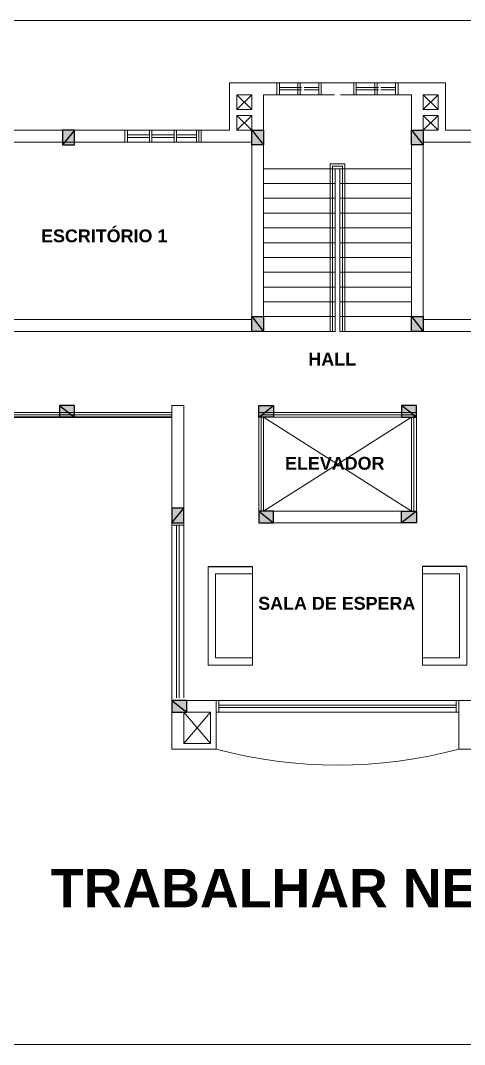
# Model space of a CAD drawing. Header units: millimetres. Extents: x 4395 to 8806, y 1896 to 3880.
# Drawn here: x 4411.88 to 4420.9, y 1931.1 to 1951.86 of the extents above; entities that cross this region are included whole.
import ezdxf

# ---------------------------------------------------------------- set-up
doc = ezdxf.new("R2010")
doc.units = ezdxf.units.MM
doc.linetypes.add('ACAD_ISO03W100', pattern=[30, 12, -18])
for name, color, linetype, lineweight in [('C-Moveis', 7, 'Continuous', 5), ('C-Paredes-Acessorios', 20, 'Continuous', 5), ('C-Texto', 4, 'Continuous', 9)]:
    doc.layers.add(name, color=color, linetype=linetype, lineweight=lineweight)
doc.layers.add('C-Pilares', color=7, linetype='Continuous', plot=False)
doc.styles.add('BOLD', font='arialbd.ttf')

# ---------------------------------------------------------------- blocks, each defined once
blk = doc.blocks.new('A$C2A3D30EB')
at = {"layer": 'C-Pilares'}
for color, points in [(6, [(0, 0), (24, 30), (0, 30)]), (6, [(24, 30), (0, 30), (0, 0)]), (135, [(24, 30), (0, 0), (24, 0)])]:
    blk.add_hatch(color=color, dxfattribs=at).paths.add_polyline_path(points)
blk.add_line((24, 30), (0, 0), dxfattribs=at)
at = {"layer": 'C-Pilares', "color": 7}
blk.add_lwpolyline([(0, 0), (24, 0), (24, 30), (0, 30)], close=True, dxfattribs=at)
blk = doc.blocks.new('A$C24FA0D86')
blk.add_line((0, 2), (0.9, 2))
at = {"layer": 'C-Moveis'}
for p, q in [((0.9, 2), (0, 2)), ((0, 2), (0, 0)), ((0.9, 0), (0.9, 2)), ((0.9, 1.85), (0.15, 1.85)), ((0.15, 1.85), (0.15, 0.15)), ((0.9, 0), (0.9, 1.85)), ((0.15, 0.15), (0.9, 0.15)), ((0, 0), (0.9, 0))]:
    blk.add_line(p, q, dxfattribs=at)
blk.add_lwpolyline([(0, 2), (0, 0), (0.9, 0), (0.9, 2)], dxfattribs=at)

msp = doc.modelspace()

# ---------------------------------------------------------------- linework, layer by layer
at = {"layer": 'C-Paredes-Acessorios'}
for p, q in [((4416.129, 1950.592), (4417.089, 1950.592)), ((4416.129, 1950.592), (4416.129, 1949.632)), ((4417.089, 1950.352), (4417.089, 1950.592)), ((4417.089, 1950.352), (4417.089, 1950.592)), ((4417.089, 1950.352), (4417.089, 1950.592)), ((4417.089, 1950.352), (4417.089, 1950.592)), ((4417.089, 1950.352), (4417.089, 1950.592)), ((4417.089, 1950.352), (4417.089, 1950.592)), ((4417.089, 1950.352), (4417.089, 1950.592)), ((4417.089, 1950.352), (4417.089, 1950.592)), ((4417.089, 1950.352), (4417.089, 1950.592)), ((4417.089, 1950.352), (4417.089, 1950.592)), ((4417.089, 1950.352), (4417.089, 1950.592)), ((4417.089, 1950.352), (4417.089, 1950.592)), ((4417.089, 1950.352), (4417.089, 1950.592)), ((4417.089, 1950.352), (4417.089, 1950.592)), ((4417.089, 1950.352), (4417.089, 1950.592)), ((4417.089, 1950.352), (4417.089, 1950.592)), ((4417.089, 1950.352), (4417.089, 1950.592)), ((4417.114, 1950.592), (4417.114, 1950.592)), ((4417.114, 1950.592), (4417.114, 1950.592)), ((4417.114, 1950.592), (4417.114, 1950.592)), ((4417.114, 1950.592), (4417.114, 1950.592)), ((4417.114, 1950.592), (4417.114, 1950.592)), ((4417.114, 1950.592), (4417.114, 1950.592)), ((4417.139, 1950.592), (4417.989, 1950.592)), ((4417.989, 1950.592), (4418.649, 1950.592)), ((4417.989, 1950.352), (4417.989, 1950.592)), ((4417.989, 1950.352), (4417.989, 1950.592)), ((4417.989, 1950.352), (4417.989, 1950.592)), ((4417.989, 1950.352), (4417.989, 1950.592)), ((4417.989, 1950.352), (4417.989, 1950.592)), ((4417.989, 1950.352), (4417.989, 1950.592)), ((4418.649, 1950.352), (4418.649, 1950.592)), ((4418.649, 1950.352), (4418.649, 1950.592)), ((4418.649, 1950.352), (4418.649, 1950.592)), ((4418.649, 1950.352), (4418.649, 1950.592)), ((4418.649, 1950.352), (4418.649, 1950.592)), ((4418.649, 1950.352), (4418.649, 1950.592)), ((4418.649, 1950.352), (4418.649, 1950.592)), ((4418.649, 1950.352), (4418.649, 1950.592)), ((4418.649, 1950.352), (4418.649, 1950.592)), ((4418.649, 1950.352), (4418.649, 1950.592)), ((4418.649, 1950.352), (4418.649, 1950.592)), ((4418.649, 1950.352), (4418.649, 1950.592)), ((4418.649, 1950.352), (4418.649, 1950.592)), ((4418.649, 1950.352), (4418.649, 1950.592)), ((4418.649, 1950.352), (4418.649, 1950.592)), ((4418.649, 1950.352), (4418.649, 1950.592)), ((4418.649, 1950.352), (4418.649, 1950.592)), ((4418.674, 1950.592), (4418.674, 1950.592)), ((4418.674, 1950.592), (4418.674, 1950.592)), ((4418.674, 1950.592), (4418.674, 1950.592)), ((4418.674, 1950.592), (4418.674, 1950.592)), ((4418.674, 1950.592), (4418.674, 1950.592)), ((4418.674, 1950.592), (4418.674, 1950.592)), ((4418.699, 1950.592), (4419.549, 1950.592)), ((4419.524, 1950.592), (4419.524, 1950.592)), ((4419.524, 1950.592), (4419.524, 1950.592)), ((4419.524, 1950.592), (4419.524, 1950.592)), ((4419.524, 1950.592), (4419.524, 1950.592)), ((4419.524, 1950.592), (4419.524, 1950.592)), ((4419.524, 1950.592), (4419.524, 1950.592)), ((4419.549, 1950.592), (4420.059, 1950.592)), ((4420.509, 1950.592), (4419.549, 1950.592)), ((4420.509, 1950.592), (4420.509, 1949.632)), ((4416.279, 1950.352), (4416.579, 1950.352)), ((4416.279, 1950.352), (4416.279, 1950.052)), ((4416.279, 1950.352), (4416.579, 1950.052)), ((4416.579, 1950.352), (4416.279, 1950.052)), ((4416.579, 1950.352), (4416.579, 1950.052)), ((4416.819, 1950.352), (4416.819, 1945.552)), ((4416.819, 1950.352), (4417.089, 1950.352)), ((4417.114, 1950.352), (4417.114, 1950.352)), ((4417.164, 1950.497), (4417.139, 1950.497)), ((4417.164, 1950.447), (4417.139, 1950.447)), ((4417.139, 1950.352), (4417.989, 1950.352)), ((4417.989, 1950.352), (4418.259, 1950.352)), ((4418.379, 1950.352), (4418.649, 1950.352)), ((4418.674, 1950.352), (4418.674, 1950.352)), ((4418.724, 1950.497), (4418.699, 1950.497)), ((4418.724, 1950.447), (4418.699, 1950.447)), ((4418.699, 1950.352), (4419.549, 1950.352)), ((4419.474, 1950.497), (4419.499, 1950.497)), ((4419.474, 1950.447), (4419.499, 1950.447)), ((4419.524, 1950.352), (4419.524, 1950.352)), ((4419.549, 1950.352), (4419.819, 1950.352)), ((4419.819, 1950.352), (4419.549, 1950.352)), ((4419.819, 1950.352), (4419.819, 1945.552)), ((4419.819, 1950.352), (4419.819, 1945.552)), ((4419.819, 1950.352), (4419.819, 1945.552)), ((4420.359, 1950.352), (4420.059, 1950.352)), ((4420.059, 1950.352), (4420.059, 1950.052)), ((4420.359, 1950.352), (4420.059, 1950.052)), ((4420.059, 1950.352), (4420.359, 1950.052)), ((4420.359, 1950.352), (4420.359, 1950.052)), ((4416.579, 1950.052), (4416.279, 1950.052)), ((4416.279, 1949.932), (4416.279, 1949.632)), ((4416.579, 1949.932), (4416.279, 1949.932)), ((4416.279, 1949.932), (4416.579, 1949.632)), ((4416.579, 1949.932), (4416.279, 1949.632)), ((4416.579, 1949.932), (4416.579, 1949.632)), ((4420.059, 1950.052), (4420.359, 1950.052)), ((4420.059, 1949.932), (4420.059, 1949.632)), ((4420.059, 1949.932), (4420.359, 1949.932)), ((4420.359, 1949.932), (4420.059, 1949.632)), ((4420.059, 1949.932), (4420.359, 1949.632)), ((4420.359, 1949.932), (4420.359, 1949.632)), ((4410.718, 1949.632), (4414.004, 1949.632)), ((4414.004, 1949.392), (4414.004, 1949.632)), ((4414.004, 1949.392), (4414.004, 1949.632)), ((4414.004, 1949.392), (4414.004, 1949.632)), ((4414.054, 1949.632), (4415.504, 1949.632)), ((4414.054, 1949.632), (4415.504, 1949.632)), ((4414.054, 1949.537), (4414.504, 1949.537)), ((4414.054, 1949.537), (4414.504, 1949.537)), ((4414.054, 1949.487), (4414.504, 1949.487)), ((4414.054, 1949.487), (4414.504, 1949.487)), ((4415.004, 1949.537), (4414.554, 1949.537)), ((4415.004, 1949.537), (4414.554, 1949.537)), ((4415.004, 1949.487), (4414.554, 1949.487)), ((4415.004, 1949.487), (4414.554, 1949.487)), ((4415.454, 1949.537), (4415.054, 1949.537)), ((4415.454, 1949.537), (4415.054, 1949.537)), ((4415.454, 1949.487), (4415.054, 1949.487)), ((4415.454, 1949.487), (4415.054, 1949.487)), ((4415.504, 1949.632), (4416.039, 1949.632)), ((4415.504, 1949.392), (4415.504, 1949.632)), ((4415.504, 1949.392), (4415.504, 1949.632)), ((4415.504, 1949.392), (4415.504, 1949.632)), ((4415.554, 1949.392), (4415.554, 1949.632)), ((4416.129, 1949.632), (4415.554, 1949.632)), ((4416.279, 1949.632), (4416.579, 1949.632)), ((4420.059, 1949.632), (4420.359, 1949.632)), ((4421.134, 1949.632), (4420.509, 1949.632)), ((4410.718, 1949.392), (4414.004, 1949.392)), ((4414.054, 1949.392), (4415.504, 1949.392)), ((4414.054, 1949.392), (4415.504, 1949.392)), ((4415.504, 1949.392), (4416.579, 1949.392)), ((4416.579, 1949.392), (4415.554, 1949.392)), ((4416.579, 1949.392), (4416.579, 1945.792)), ((4421.134, 1949.392), (4420.059, 1949.392)), ((4420.059, 1949.392), (4420.059, 1945.792)), ((4421.134, 1949.392), (4420.059, 1949.392)), ((4418.369, 1948.852), (4416.819, 1948.852)), ((4418.469, 1948.952), (4418.169, 1948.952)), ((4418.169, 1948.952), (4418.169, 1945.552)), ((4418.419, 1948.902), (4418.219, 1948.902)), ((4418.219, 1948.902), (4418.219, 1945.552)), ((4418.269, 1948.852), (4418.269, 1945.552)), ((4419.819, 1948.852), (4418.369, 1948.852)), ((4418.369, 1948.852), (4418.369, 1945.552)), ((4418.419, 1948.902), (4418.419, 1945.552)), ((4418.469, 1948.952), (4418.469, 1945.552)), ((4418.269, 1948.552), (4416.819, 1948.552)), ((4419.819, 1948.552), (4418.369, 1948.552)), ((4418.269, 1948.252), (4416.819, 1948.252)), ((4419.819, 1948.252), (4418.369, 1948.252)), ((4418.269, 1947.952), (4416.819, 1947.952)), ((4419.819, 1947.952), (4418.369, 1947.952)), ((4418.269, 1947.652), (4416.819, 1947.652)), ((4419.819, 1947.652), (4418.369, 1947.652)), ((4418.269, 1947.352), (4416.819, 1947.352)), ((4419.819, 1947.352), (4418.369, 1947.352)), ((4418.269, 1947.052), (4416.819, 1947.052)), ((4419.819, 1947.052), (4418.369, 1947.052)), ((4418.269, 1946.752), (4416.819, 1946.752)), ((4419.819, 1946.752), (4418.369, 1946.752)), ((4418.269, 1946.452), (4416.819, 1946.452)), ((4419.819, 1946.452), (4418.369, 1946.452)), ((4420.059, 1945.792), (4420.059, 1946.392)), ((4420.059, 1945.792), (4420.059, 1946.392)), ((4418.269, 1946.152), (4416.819, 1946.152)), ((4419.819, 1946.152), (4418.369, 1946.152)), ((4410.139, 1945.792), (4416.579, 1945.792)), ((4418.269, 1945.852), (4416.819, 1945.852)), ((4419.819, 1945.852), (4418.369, 1945.852)), ((4426.499, 1945.792), (4420.059, 1945.792)), ((4426.499, 1945.792), (4420.059, 1945.792)), ((4410.139, 1945.552), (4416.819, 1945.552)), ((4418.269, 1945.552), (4416.819, 1945.552)), ((4419.819, 1945.552), (4418.369, 1945.552)), ((4426.499, 1945.552), (4419.819, 1945.552)), ((4426.499, 1945.552), (4420.059, 1945.552)), ((4409.139, 1943.912), (4414.959, 1943.912)), ((4409.139, 1943.862), (4414.959, 1943.862)), ((4412.979, 1944.052), (4412.979, 1943.812)), ((4415.199, 1944.052), (4414.959, 1944.052)), ((4414.959, 1944.052), (4414.959, 1940.597)), ((4414.959, 1944.052), (4414.959, 1941.972)), ((4415.199, 1944.052), (4415.199, 1941.972)), ((4419.919, 1943.912), (4416.719, 1943.912)), ((4416.719, 1943.912), (4416.719, 1941.672)), ((4419.869, 1943.862), (4416.769, 1943.862)), ((4416.769, 1943.862), (4416.769, 1941.912)), ((4419.869, 1943.862), (4419.869, 1941.912)), ((4419.869, 1943.862), (4419.869, 1941.912)), ((4419.919, 1943.912), (4419.919, 1941.912)), ((4419.919, 1943.912), (4419.919, 1941.672)), ((4419.919, 1941.912), (4416.719, 1941.912)), ((4419.919, 1941.912), (4416.719, 1941.912)), ((4414.959, 1938.122), (4414.959, 1941.672)), ((4415.054, 1938.122), (4415.054, 1941.622)), ((4415.054, 1938.122), (4415.054, 1941.622)), ((4415.104, 1938.122), (4415.104, 1941.622)), ((4415.104, 1938.122), (4415.104, 1941.622)), ((4415.199, 1938.122), (4415.199, 1941.672)), ((4419.919, 1941.672), (4416.719, 1941.672)), ((4414.959, 1939.147), (4414.959, 1940.597)), ((4414.959, 1939.147), (4414.959, 1940.597)), ((4415.199, 1939.147), (4415.199, 1940.597)), ((4415.199, 1939.147), (4415.199, 1940.597)), ((4414.959, 1939.097), (4414.959, 1937.082)), ((4415.859, 1938.072), (4415.199, 1938.072)), ((4415.859, 1937.832), (4415.859, 1938.072)), ((4420.729, 1938.072), (4415.909, 1938.072)), ((4420.729, 1938.072), (4415.909, 1938.072)), ((4421.439, 1938.072), (4420.779, 1938.072)), ((4420.779, 1937.832), (4420.779, 1938.072)), ((4421.439, 1938.072), (4420.779, 1938.072)), ((4420.779, 1937.832), (4420.779, 1938.072)), ((4420.729, 1937.977), (4415.909, 1937.977)), ((4420.729, 1937.977), (4415.909, 1937.977)), ((4420.729, 1937.927), (4415.909, 1937.927)), ((4420.729, 1937.927), (4415.909, 1937.927)), ((4415.739, 1937.832), (4415.199, 1937.832)), ((4415.199, 1937.832), (4415.199, 1937.202)), ((4415.739, 1937.832), (4415.739, 1937.202)), ((4415.859, 1937.832), (4415.859, 1937.082)), ((4420.729, 1937.832), (4415.909, 1937.832)), ((4420.729, 1937.832), (4415.909, 1937.832)), ((4420.779, 1937.832), (4420.779, 1937.082)), ((4420.779, 1937.832), (4420.779, 1937.082)), ((4414.959, 1937.082), (4415.859, 1937.082)), ((4415.199, 1937.202), (4415.739, 1937.202)), ((4421.679, 1937.082), (4420.779, 1937.082)), ((4421.679, 1937.082), (4420.779, 1937.082))]:
    msp.add_line(p, q, dxfattribs=at)
at = {"layer": 'C-Paredes-Acessorios', "linetype": 'ACAD_ISO03W100'}
for p, q in [((4417.589, 1950.497), (4417.139, 1950.497)), ((4417.589, 1950.447), (4417.139, 1950.447)), ((4417.939, 1950.497), (4417.639, 1950.497)), ((4417.939, 1950.447), (4417.639, 1950.447)), ((4419.149, 1950.497), (4418.699, 1950.497)), ((4419.149, 1950.447), (4418.699, 1950.447)), ((4419.499, 1950.497), (4419.199, 1950.497)), ((4419.499, 1950.447), (4419.199, 1950.447))]:
    msp.add_line(p, q, dxfattribs=at)
at = {"layer": 'C-Paredes-Acessorios', "lineweight": 30}
msp.add_line((4409.139, 1943.812), (4414.959, 1943.812), dxfattribs=at)
at = {"layer": 'C-Paredes-Acessorios', "color": 4, "lineweight": 20}
for p, q in [((4419.819, 1943.812), (4416.819, 1943.812)), ((4416.819, 1943.812), (4416.819, 1941.912)), ((4419.819, 1943.812), (4419.819, 1941.912)), ((4419.819, 1943.812), (4419.819, 1941.912))]:
    msp.add_line(p, q, dxfattribs=at)
at = {"layer": 'C-Paredes-Acessorios', "color": 4}
for p, q in [((4416.819, 1943.812), (4419.819, 1941.912)), ((4419.819, 1943.812), (4416.819, 1941.912))]:
    msp.add_line(p, q, dxfattribs=at)
at = {"layer": 'C-Paredes-Acessorios', "color": 3}
for p, q in [((4415.199, 1937.832), (4415.739, 1937.202)), ((4415.739, 1937.832), (4415.199, 1937.202)), ((4420.779, 1937.582), (4420.779, 1937.832))]:
    msp.add_line(p, q, dxfattribs=at)
for points in [[(4417.139, 1950.352), (4417.139, 1950.592), (4417.089, 1950.592), (4417.089, 1950.352)], [(4417.564, 1950.352), (4417.564, 1950.592), (4417.514, 1950.592), (4417.514, 1950.352)], [(4417.989, 1950.352), (4417.989, 1950.592), (4417.939, 1950.592), (4417.939, 1950.352)], [(4418.699, 1950.352), (4418.699, 1950.592), (4418.649, 1950.592), (4418.649, 1950.352)], [(4419.124, 1950.352), (4419.124, 1950.592), (4419.074, 1950.592), (4419.074, 1950.352)], [(4419.549, 1950.352), (4419.549, 1950.592), (4419.499, 1950.592), (4419.499, 1950.352)], [(4414.554, 1949.392), (4414.554, 1949.632), (4414.504, 1949.632), (4414.504, 1949.392)], [(4414.554, 1949.392), (4414.554, 1949.632), (4414.504, 1949.632), (4414.504, 1949.392)], [(4415.054, 1949.392), (4415.054, 1949.632), (4415.004, 1949.632), (4415.004, 1949.392)], [(4415.054, 1949.392), (4415.054, 1949.632), (4415.004, 1949.632), (4415.004, 1949.392)]]:
    msp.add_lwpolyline(points, close=True, dxfattribs=at)
for points in [[(4414.004, 1949.632), (4414.054, 1949.632), (4414.054, 1949.392), (4414.004, 1949.392)], [(4414.004, 1949.632), (4414.004, 1949.632), (4414.054, 1949.632), (4414.054, 1949.392), (4414.004, 1949.392)], [(4414.004, 1949.632), (4414.054, 1949.632), (4414.054, 1949.392), (4414.004, 1949.392)], [(4414.004, 1949.632), (4414.004, 1949.632), (4414.054, 1949.632), (4414.054, 1949.392), (4414.004, 1949.392)], [(4414.004, 1949.632), (4414.054, 1949.632), (4414.054, 1949.392), (4414.004, 1949.392)], [(4414.004, 1949.632), (4414.004, 1949.632), (4414.054, 1949.632), (4414.054, 1949.392), (4414.004, 1949.392)], [(4415.504, 1949.632), (4415.454, 1949.632), (4415.454, 1949.392), (4415.504, 1949.392)], [(4415.504, 1949.632), (4415.454, 1949.632), (4415.454, 1949.392), (4415.504, 1949.392)], [(4415.554, 1949.632), (4415.504, 1949.632), (4415.504, 1949.392), (4415.554, 1949.392)], [(4415.554, 1949.632), (4415.554, 1949.632), (4415.504, 1949.632), (4415.504, 1949.392), (4415.554, 1949.392)], [(4414.959, 1941.672), (4414.959, 1941.622), (4415.199, 1941.622), (4415.199, 1941.672)], [(4414.959, 1941.672), (4414.959, 1941.672), (4414.959, 1941.622), (4415.199, 1941.622), (4415.199, 1941.672)], [(4414.959, 1941.672), (4414.959, 1941.622), (4415.199, 1941.622), (4415.199, 1941.672)], [(4415.859, 1938.072), (4415.909, 1938.072), (4415.909, 1937.832), (4415.859, 1937.832)], [(4415.859, 1938.072), (4415.859, 1938.072), (4415.909, 1938.072), (4415.909, 1937.832), (4415.859, 1937.832)], [(4420.779, 1938.072), (4420.729, 1938.072), (4420.729, 1937.832), (4420.779, 1937.832)], [(4420.779, 1938.072), (4420.779, 1938.072), (4420.729, 1938.072), (4420.729, 1937.832), (4420.779, 1937.832)], [(4420.779, 1938.072), (4420.729, 1938.072), (4420.729, 1937.832), (4420.779, 1937.832)]]:
    msp.add_lwpolyline(points, dxfattribs=at)
at = {"layer": 'C-Paredes-Acessorios', "linetype": 'ACAD_ISO03W100'}
msp.add_arc((4418.319, 1946.408), 9.645, 255.2232, 284.7768, dxfattribs=at)
at = {"layer": 'C-Texto', "color": 5}
msp.add_lwpolyline([(4397.95, 1951.856), (4438.915, 1951.856), (4438.915, 1931.097), (4397.95, 1931.097)], close=True, dxfattribs=at)

# ---------------------------------------------------------------- block references
msp.add_blockref('A$C24FA0D86', (4415.696, 1938.786))
at = {"xscale": -1}
msp.add_blockref('A$C24FA0D86', (4420.941, 1938.786), dxfattribs=at)
at = {"layer": 'C-Paredes-Acessorios', "yscale": 0.01, "zscale": 0.01}
for p, xscale in [((4412.739, 1949.332), 0.01), ((4416.819, 1949.332), -0.01), ((4420.059, 1949.332), -0.01), ((4420.059, 1949.332), -0.01), ((4416.819, 1945.552), -0.01), ((4420.059, 1945.552), -0.01), ((4420.059, 1945.552), -0.01)]:
    msp.add_blockref('A$C2A3D30EB', p, dxfattribs=dict(at, xscale=xscale))
for p, xscale, rotation in [((4412.979, 1943.812), 0.01, 90), ((4417.019, 1944.053), -0.01, 89.99999999174916), ((4417.019, 1944.053), -0.01, 89.99999999174916), ((4419.619, 1944.054), 0.01, 270), ((4419.619, 1944.054), 0.01, 270), ((4415.199, 1941.972), 0.01, 180), ((4415.199, 1941.972), 0.01, 180), ((4415.199, 1941.972), 0.01, 180), ((4415.199, 1941.972), 0.01, 180), ((4417.019, 1941.672), 0.01, 90.00000000825081), ((4419.619, 1941.67), -0.01, 270), ((4419.619, 1941.67), -0.01, 270), ((4415.259, 1937.832), 0.01, 90.00000000000001)]:
    msp.add_blockref('A$C2A3D30EB', p, dxfattribs=dict(at, xscale=xscale, rotation=rotation))

# ---------------------------------------------------------------- texts
at = {"layer": 'C-Texto', "style": 'BOLD'}
for s, p in [('ESCRITÓRIO 1', (4412.303, 1947.36)), ('HALL', (4417.727, 1944.861)), ('ELEVADOR', (4417.254, 1942.75)), ('SALA DE ESPERA', (4416.71, 1939.911))]:
    msp.add_text(s, height=0.26, dxfattribs=at).set_placement(p)
at = {"layer": 'C-Texto', "color": 5, "style": 'BOLD'}
msp.add_text('TRABALHAR NESTA PLANTA', height=0.78, dxfattribs=at).set_placement((4412.501, 1933.876))

doc.saveas('drawing.dxf')
